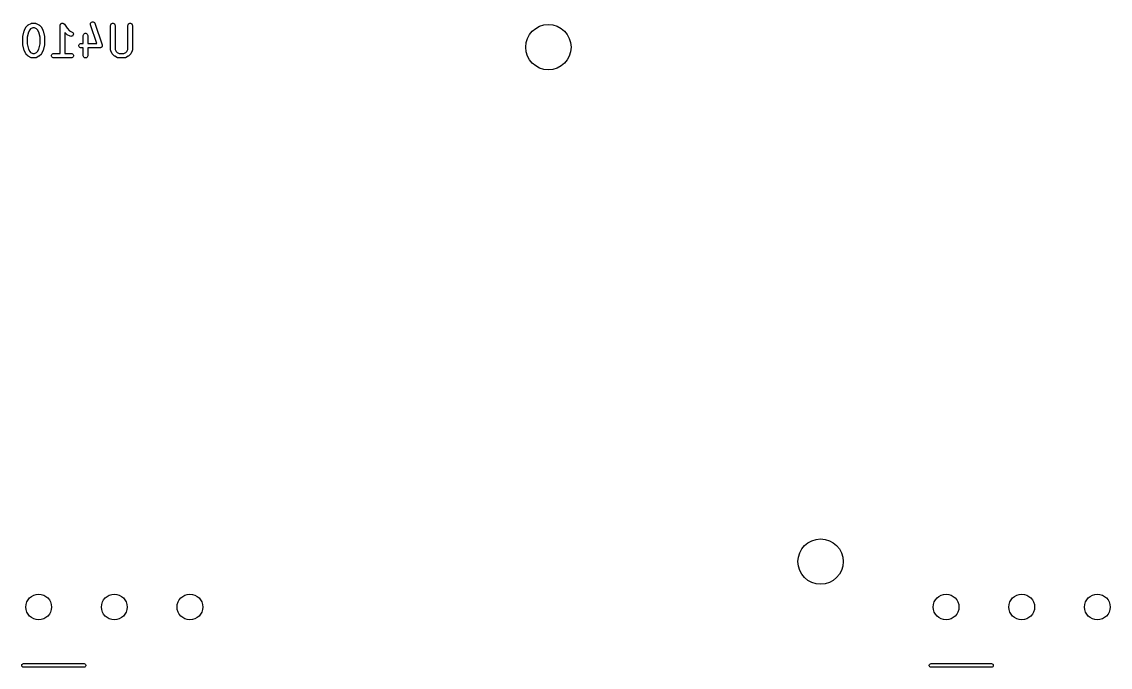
# Model space of a CAD drawing. Extents: x 25 to 326, y -201 to -21.
# Drawn here: x 281.94 to 317.93, y -177.99 to -156.66 of the extents above; entities that cross this region are included whole.
import ezdxf

# ---------------------------------------------------------------- set-up
doc = ezdxf.new("R2010")
doc.units = 0
doc.header["$MEASUREMENT"] = 0
doc.layers.add('BLACK', color=7, linetype='CONTINUOUS')

msp = doc.modelspace()

# ---------------------------------------------------------------- linework, layer by layer
at = {"layer": 'Black'}
for p, q in [((282.029, -156.939), (282.076, -156.844)), ((282.076, -156.844), (282.083, -156.834)), ((282.083, -156.834), (282.09, -156.825)), ((282.09, -156.825), (282.138, -156.777)), ((282.138, -156.777), (282.148, -156.77)), ((282.148, -156.77), (282.157, -156.763)), ((282.157, -156.763), (282.253, -156.715)), ((282.304, -156.857), (282.235, -156.892)), ((282.253, -156.715), (282.257, -156.714)), ((282.257, -156.714), (282.261, -156.712)), ((282.261, -156.712), (282.269, -156.71)), ((282.269, -156.71), (282.278, -156.708)), ((282.278, -156.708), (282.282, -156.708)), ((282.282, -156.708), (282.286, -156.707)), ((282.286, -156.707), (282.381, -156.707)), ((282.364, -156.857), (282.304, -156.857)), ((282.432, -156.892), (282.364, -156.857)), ((282.381, -156.707), (282.386, -156.708)), ((282.386, -156.708), (282.39, -156.708)), ((282.39, -156.708), (282.398, -156.71)), ((282.398, -156.71), (282.407, -156.712)), ((282.407, -156.712), (282.411, -156.714)), ((282.411, -156.714), (282.415, -156.715)), ((282.415, -156.715), (282.51, -156.763)), ((282.51, -156.763), (282.52, -156.77)), ((282.52, -156.77), (282.53, -156.777)), ((282.53, -156.777), (282.577, -156.825)), ((282.577, -156.825), (282.584, -156.834)), ((282.584, -156.834), (282.591, -156.844)), ((282.591, -156.844), (282.639, -156.939)), ((283.211, -156.782), (283.212, -156.778)), ((283.211, -157.707), (283.211, -156.782)), ((283.212, -156.774), (283.214, -156.766)), ((283.212, -156.778), (283.212, -156.774)), ((283.214, -156.766), (283.216, -156.757)), ((283.216, -156.757), (283.218, -156.753)), ((283.218, -156.753), (283.219, -156.749)), ((283.219, -156.749), (283.224, -156.742)), ((283.224, -156.742), (283.229, -156.734)), ((283.229, -156.734), (283.232, -156.732)), ((283.232, -156.732), (283.234, -156.728)), ((283.234, -156.728), (283.242, -156.723)), ((283.242, -156.723), (283.249, -156.717)), ((283.249, -156.717), (283.253, -156.716)), ((283.253, -156.716), (283.256, -156.714)), ((283.256, -156.714), (283.265, -156.712)), ((283.265, -156.712), (283.273, -156.709)), ((283.273, -156.709), (283.277, -156.709)), ((283.277, -156.709), (283.281, -156.708)), ((283.281, -156.708), (283.29, -156.709)), ((283.29, -156.709), (283.299, -156.709)), ((283.299, -156.709), (283.303, -156.71)), ((283.303, -156.71), (283.307, -156.71)), ((283.307, -156.71), (283.315, -156.714)), ((283.315, -156.714), (283.324, -156.717)), ((283.324, -156.717), (283.327, -156.72)), ((283.327, -156.72), (283.331, -156.722)), ((283.331, -156.722), (283.337, -156.728)), ((283.337, -156.728), (283.344, -156.734)), ((283.344, -156.734), (283.346, -156.738)), ((283.346, -156.738), (283.349, -156.741)), ((283.349, -156.741), (283.44, -156.877)), ((283.44, -156.877), (283.521, -156.959)), ((284.211, -156.733), (284.216, -156.707)), ((284.215, -156.758), (284.211, -156.733)), ((284.42, -157.374), (284.215, -156.758)), ((284.216, -156.707), (284.23, -156.685)), ((284.23, -156.685), (284.25, -156.669)), ((284.25, -156.669), (284.275, -156.661)), ((284.275, -156.661), (284.301, -156.661)), ((284.301, -156.661), (284.325, -156.671)), ((284.325, -156.671), (284.345, -156.688)), ((284.345, -156.688), (284.357, -156.711)), ((284.357, -156.711), (284.595, -157.425)), ((284.878, -156.782), (284.882, -156.757)), ((284.878, -157.592), (284.878, -156.782)), ((284.882, -156.757), (284.895, -156.734)), ((284.895, -156.734), (284.915, -156.717)), ((284.915, -156.717), (284.94, -156.709)), ((284.94, -156.709), (284.966, -156.709)), ((284.966, -156.709), (284.99, -156.717)), ((284.99, -156.717), (285.01, -156.734)), ((285.01, -156.734), (285.023, -156.757)), ((285.023, -156.757), (285.028, -156.782)), ((285.028, -156.782), (285.028, -157.574)), ((285.449, -156.782), (285.454, -156.757)), ((285.449, -157.574), (285.449, -156.782)), ((285.454, -156.757), (285.467, -156.734)), ((285.467, -156.734), (285.487, -156.717)), ((285.487, -156.717), (285.511, -156.709)), ((285.511, -156.709), (285.537, -156.709)), ((285.537, -156.709), (285.562, -156.717)), ((285.562, -156.717), (285.582, -156.734)), ((285.582, -156.734), (285.595, -156.757)), ((285.595, -156.757), (285.599, -156.782)), ((285.599, -156.782), (285.599, -157.592)), ((281.973, -157.163), (281.975, -157.154)), ((281.973, -157.401), (281.973, -157.163)), ((281.975, -157.145), (282.023, -156.955)), ((281.975, -157.154), (281.975, -157.145)), ((282.023, -156.955), (282.026, -156.947)), ((282.026, -156.947), (282.029, -156.939)), ((282.166, -156.999), (282.123, -157.173)), ((282.123, -157.173), (282.123, -157.392)), ((282.205, -156.922), (282.166, -156.999)), ((282.235, -156.892), (282.205, -156.922)), ((282.463, -156.922), (282.432, -156.892)), ((282.501, -156.999), (282.463, -156.922)), ((282.545, -157.173), (282.501, -156.999)), ((282.545, -157.392), (282.545, -157.173)), ((282.639, -156.939), (282.641, -156.947)), ((282.641, -156.947), (282.645, -156.955)), ((282.645, -156.955), (282.692, -157.145)), ((282.692, -157.145), (282.693, -157.154)), ((282.693, -157.154), (282.695, -157.163)), ((282.695, -157.163), (282.695, -157.401)), ((283.424, -157.074), (283.361, -157.011)), ((283.361, -157.011), (283.361, -157.707)), ((283.433, -157.08), (283.424, -157.074)), ((283.443, -157.088), (283.433, -157.08)), ((283.538, -157.135), (283.443, -157.088)), ((283.521, -156.959), (283.605, -157.001)), ((283.563, -157.143), (283.538, -157.135)), ((283.589, -157.141), (283.563, -157.143)), ((283.613, -157.131), (283.589, -157.141)), ((283.605, -157.001), (283.626, -157.017)), ((283.632, -157.113), (283.613, -157.131)), ((283.626, -157.017), (283.641, -157.038)), ((283.644, -157.089), (283.632, -157.113)), ((283.641, -157.038), (283.647, -157.064)), ((283.647, -157.064), (283.644, -157.089)), ((283.973, -157.116), (283.978, -157.09)), ((283.973, -157.374), (283.973, -157.116)), ((283.978, -157.09), (283.991, -157.068)), ((283.991, -157.068), (284.011, -157.051)), ((284.011, -157.051), (284.035, -157.042)), ((284.035, -157.042), (284.061, -157.042)), ((284.061, -157.042), (284.086, -157.051)), ((284.086, -157.051), (284.106, -157.068)), ((284.106, -157.068), (284.119, -157.09)), ((284.119, -157.09), (284.123, -157.116)), ((284.123, -157.116), (284.123, -157.374)), ((281.975, -157.41), (281.973, -157.401)), ((281.975, -157.42), (281.975, -157.41)), ((282.023, -157.61), (281.975, -157.42)), ((282.123, -157.392), (282.166, -157.566)), ((282.166, -157.566), (282.205, -157.643)), ((282.463, -157.643), (282.501, -157.566)), ((282.501, -157.566), (282.545, -157.392)), ((282.692, -157.42), (282.645, -157.61)), ((282.693, -157.41), (282.692, -157.42)), ((282.695, -157.401), (282.693, -157.41)), ((283.831, -157.436), (283.84, -157.412)), ((283.831, -157.462), (283.831, -157.436)), ((283.84, -157.487), (283.831, -157.462)), ((283.84, -157.412), (283.857, -157.392)), ((283.857, -157.507), (283.84, -157.487)), ((283.857, -157.392), (283.88, -157.379)), ((283.88, -157.52), (283.857, -157.507)), ((283.88, -157.379), (283.905, -157.374)), ((283.905, -157.524), (283.88, -157.52)), ((283.905, -157.374), (283.973, -157.374)), ((283.973, -157.524), (283.905, -157.524)), ((283.973, -157.782), (283.973, -157.524)), ((284.123, -157.374), (284.42, -157.374)), ((284.524, -157.524), (284.123, -157.524)), ((284.123, -157.524), (284.123, -157.782)), ((284.53, -157.523), (284.524, -157.524)), ((284.535, -157.523), (284.53, -157.523)), ((284.542, -157.521), (284.535, -157.523)), ((284.55, -157.52), (284.542, -157.521)), ((284.555, -157.517), (284.55, -157.52)), ((284.56, -157.515), (284.555, -157.517)), ((284.566, -157.51), (284.56, -157.515)), ((284.572, -157.507), (284.566, -157.51)), ((284.576, -157.502), (284.572, -157.507)), ((284.58, -157.499), (284.576, -157.502)), ((284.584, -157.492), (284.58, -157.499)), ((284.589, -157.487), (284.584, -157.492)), ((284.591, -157.481), (284.589, -157.487)), ((284.594, -157.477), (284.591, -157.481)), ((284.596, -157.469), (284.594, -157.477)), ((284.595, -157.425), (284.596, -157.431)), ((284.596, -157.431), (284.598, -157.436)), ((284.598, -157.462), (284.596, -157.469)), ((284.598, -157.436), (284.598, -157.444)), ((284.598, -157.444), (284.599, -157.451)), ((284.599, -157.451), (284.598, -157.457)), ((284.598, -157.457), (284.598, -157.462)), ((284.879, -157.596), (284.878, -157.592)), ((284.878, -157.6), (284.879, -157.596)), ((284.881, -157.609), (284.878, -157.6)), ((284.882, -157.618), (284.881, -157.609)), ((285.028, -157.574), (285.062, -157.643)), ((285.415, -157.643), (285.449, -157.574)), ((285.596, -157.609), (285.595, -157.618)), ((285.599, -157.6), (285.596, -157.609)), ((285.599, -157.592), (285.599, -157.596)), ((285.599, -157.596), (285.599, -157.6)), ((282.026, -157.618), (282.023, -157.61)), ((282.029, -157.625), (282.026, -157.618)), ((282.076, -157.721), (282.029, -157.625)), ((282.083, -157.73), (282.076, -157.721)), ((282.09, -157.74), (282.083, -157.73)), ((282.138, -157.788), (282.09, -157.74)), ((282.148, -157.795), (282.138, -157.788)), ((282.157, -157.802), (282.148, -157.795)), ((282.253, -157.849), (282.157, -157.802)), ((282.205, -157.643), (282.235, -157.673)), ((282.235, -157.673), (282.304, -157.707)), ((282.257, -157.851), (282.253, -157.849)), ((282.261, -157.853), (282.257, -157.851)), ((282.269, -157.854), (282.261, -157.853)), ((282.278, -157.857), (282.269, -157.854)), ((282.282, -157.857), (282.278, -157.857)), ((282.286, -157.857), (282.282, -157.857)), ((282.381, -157.857), (282.286, -157.857)), ((282.304, -157.707), (282.364, -157.707)), ((282.364, -157.707), (282.432, -157.673)), ((282.386, -157.857), (282.381, -157.857)), ((282.39, -157.857), (282.386, -157.857)), ((282.398, -157.854), (282.39, -157.857)), ((282.407, -157.853), (282.398, -157.854)), ((282.411, -157.851), (282.407, -157.853)), ((282.415, -157.849), (282.411, -157.851)), ((282.51, -157.802), (282.415, -157.849)), ((282.432, -157.673), (282.463, -157.643)), ((282.52, -157.795), (282.51, -157.802)), ((282.53, -157.788), (282.52, -157.795)), ((282.577, -157.74), (282.53, -157.788)), ((282.584, -157.73), (282.577, -157.74)), ((282.591, -157.721), (282.584, -157.73)), ((282.639, -157.625), (282.591, -157.721)), ((282.641, -157.618), (282.639, -157.625)), ((282.645, -157.61), (282.641, -157.618)), ((282.927, -157.769), (282.936, -157.745)), ((282.927, -157.795), (282.927, -157.769)), ((282.936, -157.82), (282.927, -157.795)), ((282.936, -157.745), (282.952, -157.725)), ((282.952, -157.84), (282.936, -157.82)), ((282.952, -157.725), (282.975, -157.712)), ((282.975, -157.853), (282.952, -157.84)), ((282.975, -157.712), (283, -157.707)), ((283, -157.857), (282.975, -157.853)), ((283, -157.707), (283.211, -157.707)), ((283.572, -157.857), (283, -157.857)), ((283.361, -157.707), (283.572, -157.707)), ((283.572, -157.707), (283.598, -157.712)), ((283.598, -157.853), (283.572, -157.857)), ((283.598, -157.712), (283.62, -157.725)), ((283.62, -157.84), (283.598, -157.853)), ((283.62, -157.725), (283.637, -157.745)), ((283.637, -157.82), (283.62, -157.84)), ((283.637, -157.745), (283.646, -157.769)), ((283.646, -157.795), (283.637, -157.82)), ((283.646, -157.769), (283.646, -157.795)), ((283.978, -157.808), (283.973, -157.782)), ((283.991, -157.831), (283.978, -157.808)), ((284.011, -157.847), (283.991, -157.831)), ((284.035, -157.856), (284.011, -157.847)), ((284.061, -157.856), (284.035, -157.856)), ((284.086, -157.847), (284.061, -157.856)), ((284.106, -157.831), (284.086, -157.847)), ((284.119, -157.808), (284.106, -157.831)), ((284.123, -157.782), (284.119, -157.808)), ((284.885, -157.621), (284.882, -157.618)), ((284.886, -157.625), (284.885, -157.621)), ((284.933, -157.721), (284.886, -157.625)), ((284.941, -157.73), (284.933, -157.721)), ((284.947, -157.74), (284.941, -157.73)), ((284.995, -157.788), (284.947, -157.74)), ((285.005, -157.795), (284.995, -157.788)), ((285.015, -157.802), (285.005, -157.795)), ((285.11, -157.849), (285.015, -157.802)), ((285.062, -157.643), (285.093, -157.673)), ((285.093, -157.673), (285.161, -157.707)), ((285.114, -157.851), (285.11, -157.849)), ((285.118, -157.853), (285.114, -157.851)), ((285.126, -157.854), (285.118, -157.853)), ((285.135, -157.857), (285.126, -157.854)), ((285.139, -157.857), (285.135, -157.857)), ((285.143, -157.857), (285.139, -157.857)), ((285.334, -157.857), (285.143, -157.857)), ((285.161, -157.707), (285.316, -157.707)), ((285.316, -157.707), (285.385, -157.673)), ((285.338, -157.857), (285.334, -157.857)), ((285.342, -157.857), (285.338, -157.857)), ((285.351, -157.854), (285.342, -157.857)), ((285.359, -157.853), (285.351, -157.854)), ((285.363, -157.851), (285.359, -157.853)), ((285.367, -157.849), (285.363, -157.851)), ((285.463, -157.802), (285.367, -157.849)), ((285.385, -157.673), (285.415, -157.643)), ((285.472, -157.795), (285.463, -157.802)), ((285.482, -157.788), (285.472, -157.795)), ((285.53, -157.74), (285.482, -157.788)), ((285.537, -157.73), (285.53, -157.74)), ((285.544, -157.721), (285.537, -157.73)), ((285.591, -157.625), (285.544, -157.721)), ((285.593, -157.621), (285.591, -157.625)), ((285.595, -157.618), (285.593, -157.621)), ((281.941, -177.92), (281.948, -177.9)), ((281.941, -177.94), (281.941, -177.92)), ((281.948, -177.96), (281.941, -177.94)), ((281.948, -177.9), (281.961, -177.884)), ((281.961, -177.976), (281.948, -177.96)), ((281.961, -177.884), (281.979, -177.874)), ((281.979, -177.986), (281.961, -177.976)), ((281.979, -177.874), (282, -177.87)), ((282, -177.99), (281.979, -177.986)), ((282, -177.87), (284, -177.87)), ((284, -177.99), (282, -177.99)), ((284, -177.87), (284.021, -177.874)), ((284.021, -177.986), (284, -177.99)), ((284.021, -177.874), (284.039, -177.884)), ((284.039, -177.976), (284.021, -177.986)), ((284.039, -177.884), (284.052, -177.9)), ((284.052, -177.96), (284.039, -177.976)), ((284.052, -177.9), (284.059, -177.92)), ((284.059, -177.94), (284.052, -177.96)), ((284.059, -177.92), (284.059, -177.94)), ((311.941, -177.92), (311.948, -177.9)), ((311.941, -177.94), (311.941, -177.92)), ((311.948, -177.96), (311.941, -177.94)), ((311.948, -177.9), (311.961, -177.884)), ((311.961, -177.976), (311.948, -177.96)), ((311.961, -177.884), (311.979, -177.874)), ((311.979, -177.986), (311.961, -177.976)), ((311.979, -177.874), (312, -177.87)), ((312, -177.99), (311.979, -177.986)), ((312, -177.87), (314, -177.87)), ((314, -177.99), (312, -177.99)), ((314, -177.87), (314.021, -177.874)), ((314.021, -177.986), (314, -177.99)), ((314.021, -177.874), (314.039, -177.884)), ((314.039, -177.976), (314.021, -177.986)), ((314.039, -177.884), (314.052, -177.9)), ((314.052, -177.96), (314.039, -177.976)), ((314.052, -177.9), (314.059, -177.92)), ((314.059, -177.94), (314.052, -177.96)), ((314.059, -177.92), (314.059, -177.94))]:
    msp.add_line(p, q, dxfattribs=at)
for centre, radius in [((299.35, -157.5), 0.75), ((308.35, -174.5), 0.75), ((282.5, -176), 0.425), ((285, -176), 0.425), ((287.5, -176), 0.425), ((312.5, -176), 0.425), ((315, -176), 0.425), ((317.5, -176), 0.425)]:
    msp.add_circle(centre, radius, dxfattribs=at)

doc.saveas('drawing.dxf')
